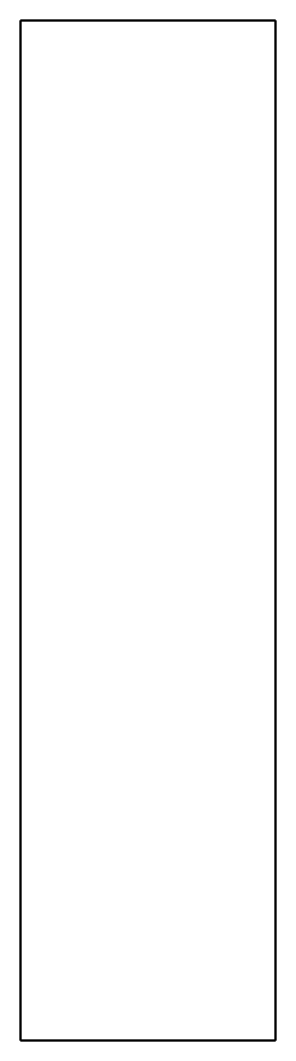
# Model space of a CAD drawing. Header units: millimetres. Extents: x 102 to 108, y 136.5 to 160.5.
import ezdxf

# ---------------------------------------------------------------- set-up
doc = ezdxf.new("R2010")
doc.units = ezdxf.units.MM
doc.layers.add('Visible (ISO)', color=7, linetype='Continuous', lineweight=50)

msp = doc.modelspace()

# ---------------------------------------------------------------- linework, layer by layer
at = {"layer": 'Visible (ISO)'}
for p, q in [((102, 160.5), (102, 136.5)), ((108, 160.5), (102, 160.5)), ((108, 136.5), (108, 160.5)), ((102, 136.5), (108, 136.5))]:
    msp.add_line(p, q, dxfattribs=at)

doc.saveas('drawing.dxf')
